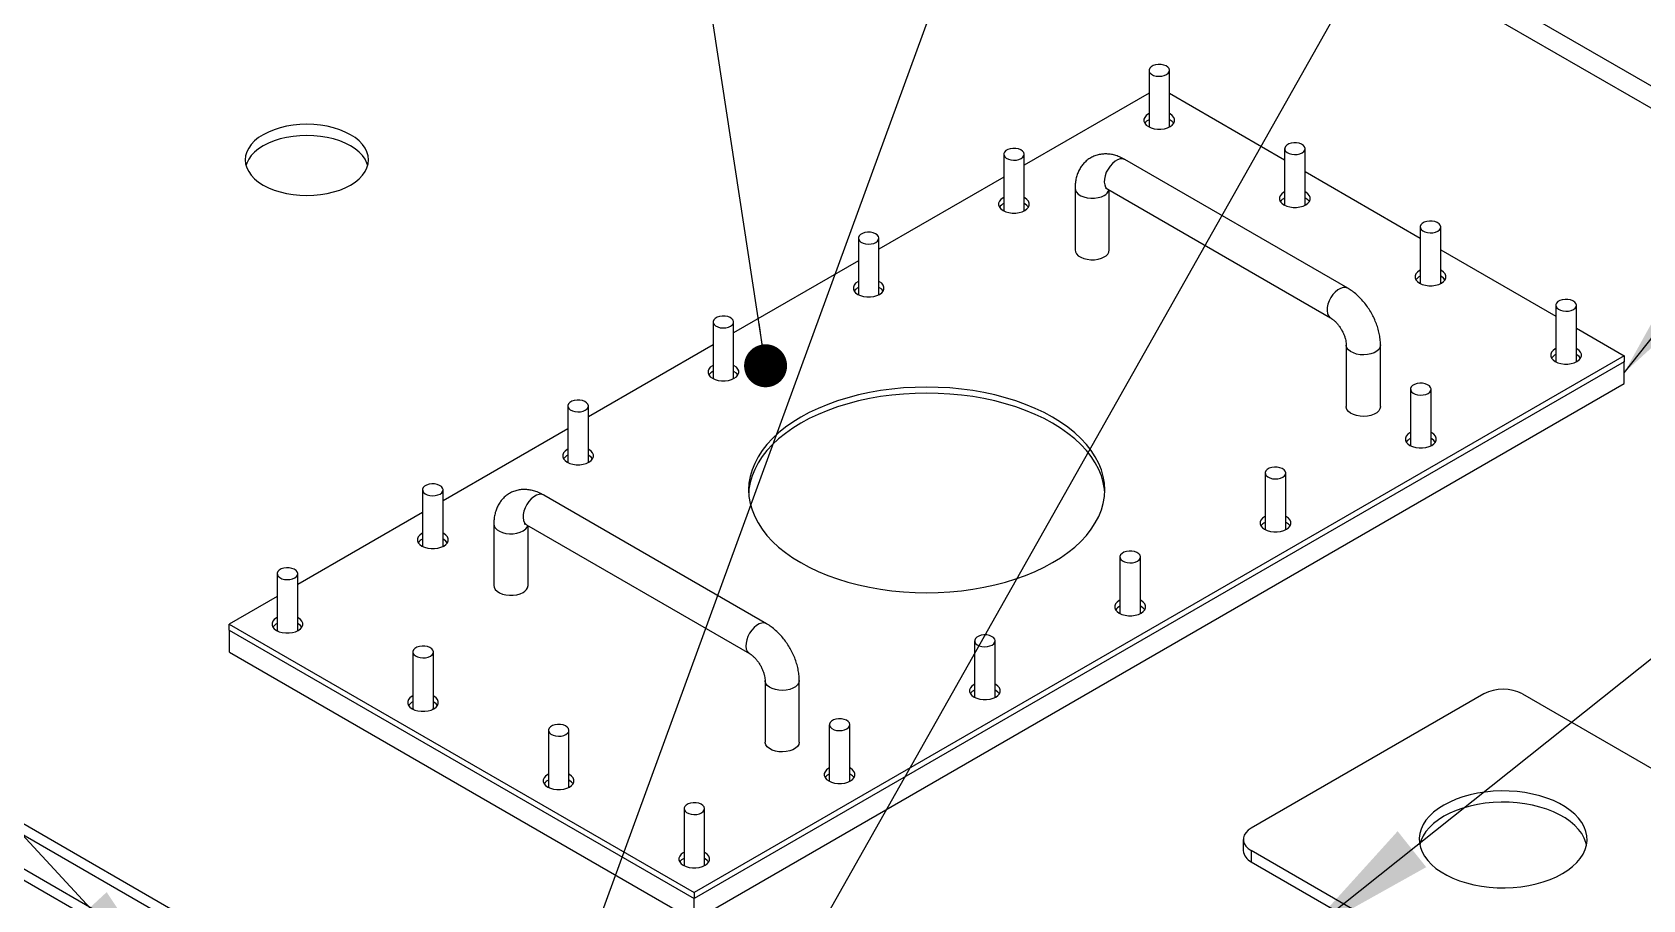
# Model space of a CAD drawing. Header units: inches. Extents: x 1 to 529, y 1 to 374.
# Drawn here: x 42.09 to 73.44, y 321.45 to 338.33 of the extents above; entities that cross this region are included whole.
import ezdxf

# ---------------------------------------------------------------- set-up
doc = ezdxf.new("R2010")
doc.units = ezdxf.units.IN
doc.header["$LTSCALE"] = 32
doc.header["$MEASUREMENT"] = 0
doc.layers.add('FORMAT', color=7, linetype='Continuous')
doc.dimstyles.new('SLDDIMSTYLE5', dxfattribs={"dimtxt": 0.18, "dimasz": 2.71875, "dimexe": 0, "dimexo": 0.0625, "dimgap": 0, "dimtad": 0, "dimtih": 1, "dimtoh": 1, "dimdec": 0, "dimrnd": 1e-09, "dimzin": 0, "dimdsep": 46, "dimtxsty": 'Standard', "dimsah": 1, "dimcen": 0.09, "dimadec": 0, "dimazin": 0, "dimtfac": 2.71875, "dimtdec": 0, "dimtofl": 0, "dimtmove": 0, "dimatfit": 3, "dimfxl": 0, "dimfrac": 2, "dimtolj": 1, "dimtzin": 0, "dimarcsym": 0})
doc.dimstyles.new('SLDDIMSTYLE6', dxfattribs={"dimtxt": 0.18, "dimasz": 0.836538, "dimexe": 0, "dimexo": 0.0625, "dimgap": 0, "dimtad": 0, "dimtih": 1, "dimtoh": 1, "dimdec": 0, "dimrnd": 1e-09, "dimzin": 0, "dimdsep": 46, "dimtxsty": 'Standard', "dimblk1": 'DOT', "dimblk2": 'DOT', "dimsah": 1, "dimcen": 0.09, "dimadec": 0, "dimazin": 0, "dimtfac": 0.836538, "dimtdec": 0, "dimtofl": 0, "dimtmove": 0, "dimatfit": 3, "dimldrblk": 'DOT', "dimfxl": 0, "dimfrac": 2, "dimtolj": 1, "dimtzin": 0, "dimarcsym": 0})

# ---------------------------------------------------------------- blocks, each defined once
blk = doc.blocks.new('Drawing View43')
at = {"color": 7, "linetype": 'Continuous', "lineweight": 25}
for p, q in [((63.938, 11.122), (19.437, 36.812)), ((21.134, 36.268), (63.372, 11.884)), ((29.797, 25.927), (29.797, 24.838)), ((30.197, 24.838), (30.197, 25.927)), ((29.797, 25.483), (27.368, 24.082)), ((30.197, 25.482), (32.437, 24.188)), ((30.209, 24.96), (30.197, 24.967)), ((26.968, 24.294), (26.968, 23.205)), ((27.368, 23.205), (27.368, 24.294)), ((33.665, 21.687), (29.328, 24.191)), ((32.437, 24.403), (32.437, 23.314)), ((32.837, 23.314), (32.837, 24.403)), ((26.968, 23.851), (24.54, 22.449)), ((32.837, 23.958), (35.076, 22.664)), ((28.357, 23.63), (28.357, 22.433)), ((28.995, 23.614), (33.332, 21.11)), ((29.023, 22.433), (29.023, 23.597)), ((27.38, 23.328), (27.368, 23.334)), ((32.849, 23.436), (32.837, 23.443)), ((24.14, 22.661), (24.14, 21.572)), ((24.54, 21.572), (24.54, 22.661)), ((35.076, 22.879), (35.076, 21.79)), ((35.476, 21.79), (35.476, 22.879)), ((35.476, 22.434), (37.716, 21.141)), ((24.14, 22.218), (21.711, 20.816)), ((24.552, 21.695), (24.54, 21.701)), ((35.489, 21.913), (35.476, 21.919)), ((37.716, 21.355), (37.716, 20.266)), ((38.116, 20.266), (38.116, 21.355)), ((21.311, 21.028), (21.311, 19.94)), ((21.711, 19.94), (21.711, 21.028)), ((36.031, -4.988), (-8.47, 20.701)), ((38.116, 20.91), (39.046, 20.373)), ((36.031, -5.206), (-8.47, 20.484)), ((21.311, 20.585), (18.883, 19.183)), ((33.636, 20.582), (33.636, 19.385)), ((34.303, 19.385), (34.303, 20.582)), ((38.128, 20.389), (38.116, 20.395)), ((39.046, 20.373), (20.944, 9.923)), ((39.046, 20.256), (20.944, 9.806)), ((21.724, 20.062), (21.711, 20.069)), ((39.046, 20.373), (39.046, 20.256)), ((39.048, 20.266), (39.046, 20.267)), ((39.046, 20.265), (39.048, 20.266)), ((39.048, 19.831), (39.048, 20.266)), ((-8.564, 19.885), (34.994, -5.26)), ((20.946, 9.381), (39.048, 19.831)), ((-8.564, 19.667), (34.994, -5.478)), ((34.888, 19.722), (34.888, 18.633)), ((35.288, 18.633), (35.288, 19.722)), ((18.483, 19.395), (18.483, 18.307)), ((18.883, 18.307), (18.883, 19.395)), ((18.483, 18.952), (16.055, 17.55)), ((35.3, 18.756), (35.288, 18.762)), ((18.895, 18.429), (18.883, 18.436)), ((32.06, 18.089), (32.06, 17)), ((32.46, 17), (32.46, 18.089)), ((15.655, 17.763), (15.655, 16.674)), ((16.055, 16.674), (16.055, 17.763)), ((22.351, 15.156), (18.014, 17.66)), ((15.655, 17.319), (13.226, 15.917)), ((17.043, 17.099), (17.043, 15.901)), ((17.681, 17.082), (22.018, 14.579)), ((17.71, 15.901), (17.71, 17.066)), ((32.472, 17.123), (32.46, 17.13)), ((16.067, 16.796), (16.055, 16.803)), ((29.231, 16.456), (29.231, 15.368)), ((29.631, 15.368), (29.631, 16.456)), ((12.826, 16.13), (12.826, 15.041)), ((13.226, 15.041), (13.226, 16.13)), ((12.826, 15.687), (11.893, 15.148)), ((29.643, 15.49), (29.631, 15.497)), ((11.893, 15.148), (20.944, 9.923)), ((11.893, 15.031), (11.893, 15.148)), ((13.237, 15.153), (13.226, 15.159)), ((11.893, 15.031), (20.944, 9.806)), ((11.895, 14.606), (11.895, 15.03)), ((26.403, 14.824), (26.403, 13.735)), ((26.803, 13.735), (26.803, 14.824)), ((11.895, 14.606), (20.946, 9.381)), ((15.466, 14.606), (15.466, 13.517)), ((15.866, 13.517), (15.866, 14.606)), ((22.323, 14.051), (22.323, 12.853)), ((22.989, 12.853), (22.989, 14.051)), ((26.815, 13.857), (26.803, 13.864)), ((15.877, 13.629), (15.866, 13.635)), ((36.314, 13.789), (31.788, 11.177)), ((37.068, 13.789), (41.216, 11.394)), ((23.574, 13.191), (23.574, 12.102)), ((23.974, 12.102), (23.974, 13.191)), ((18.106, 13.082), (18.106, 11.993)), ((18.506, 11.993), (18.506, 13.082)), ((23.986, 12.224), (23.974, 12.231)), ((18.516, 12.105), (18.506, 12.111)), ((20.746, 11.558), (20.746, 10.469)), ((21.146, 10.469), (21.146, 11.558)), ((31.632, 10.959), (31.632, 10.741)), ((35.936, 8.347), (31.788, 10.741)), ((31.788, 10.741), (31.788, 10.524)), ((21.156, 10.581), (21.146, 10.587)), ((31.788, 10.524), (35.748, 8.238)), ((20.944, 9.923), (20.944, 9.806)), ((20.946, 9.381), (20.946, 9.807))]:
    blk.add_line(p, q, dxfattribs=at)
at = {"color": 7, "linetype": 'Continuous', "lineweight": 25, "flags": 128}
for points in [[(30.138, 25.845), (30.171, 25.87), (30.191, 25.899), (30.197, 25.931), (30.187, 25.962), (30.164, 25.99), (30.128, 26.014), (30.083, 26.031), (30.031, 26.04), (29.976, 26.042), (29.923, 26.034), (29.876, 26.019), (29.837, 25.996), (29.811, 25.969), (29.798, 25.939), (29.8, 25.907), (29.816, 25.877), (29.846, 25.851), (29.887, 25.83), (29.936, 25.817), (29.99, 25.811), (30.044, 25.815), (30.095, 25.826), (30.138, 25.845)], [(29.797, 25.084), (29.785, 25.078), (29.743, 25.047), (29.714, 25.012), (29.699, 24.975), (29.699, 24.936), (29.714, 24.898), (29.743, 24.863), (29.785, 24.833)], [(29.785, 24.833), (29.837, 24.808), (29.898, 24.792), (29.963, 24.783), (30.03, 24.783), (30.096, 24.792), (30.156, 24.808), (30.209, 24.833), (30.251, 24.863), (30.28, 24.898), (30.295, 24.936), (30.295, 24.975), (30.28, 25.012), (30.251, 25.047), (30.209, 25.078), (30.197, 25.084)], [(12.555, 24.675), (12.465, 24.617), (12.387, 24.553), (12.322, 24.485), (12.271, 24.414), (12.233, 24.339), (12.211, 24.262), (12.203, 24.185), (12.211, 24.107), (12.233, 24.031), (12.271, 23.956), (12.322, 23.884), (12.387, 23.816), (12.465, 23.753), (12.555, 23.695), (12.655, 23.643), (12.765, 23.598), (12.883, 23.561), (13.007, 23.531), (13.136, 23.509), (13.269, 23.496), (13.403, 23.492), (13.538, 23.496), (13.67, 23.509), (13.8, 23.531), (13.924, 23.561), (14.042, 23.598), (14.152, 23.643), (14.252, 23.695), (14.342, 23.753), (14.419, 23.816), (14.484, 23.884), (14.536, 23.956), (14.573, 24.031), (14.596, 24.107), (14.603, 24.185), (14.596, 24.262), (14.573, 24.339), (14.536, 24.414), (14.484, 24.485), (14.419, 24.553), (14.342, 24.617), (14.252, 24.675), (14.152, 24.726), (14.042, 24.771), (13.924, 24.809), (13.8, 24.839), (13.67, 24.86), (13.538, 24.873), (13.403, 24.878), (13.269, 24.873), (13.136, 24.86), (13.007, 24.839), (12.883, 24.809), (12.765, 24.771), (12.655, 24.726), (12.555, 24.675)], [(29.797, 24.838), (29.797, 24.834), (29.798, 24.825)], [(30.196, 24.825), (30.196, 24.826), (30.197, 24.838)], [(30.279, 24.897), (30.251, 24.93), (30.209, 24.96)], [(14.588, 24.076), (14.573, 24.121), (14.536, 24.196), (14.484, 24.268), (14.419, 24.336), (14.342, 24.399), (14.252, 24.457), (14.152, 24.509), (14.042, 24.554), (13.924, 24.591), (13.8, 24.621), (13.67, 24.642), (13.538, 24.655), (13.403, 24.66), (13.269, 24.655), (13.136, 24.642), (13.007, 24.621), (12.883, 24.591), (12.765, 24.554), (12.655, 24.509), (12.555, 24.457), (12.465, 24.399), (12.387, 24.336), (12.322, 24.268), (12.271, 24.196), (12.233, 24.121), (12.218, 24.076)], [(32.778, 24.321), (32.811, 24.346), (32.831, 24.375), (32.837, 24.407), (32.827, 24.438), (32.804, 24.466), (32.768, 24.49), (32.723, 24.507), (32.671, 24.517), (32.616, 24.518), (32.563, 24.51), (32.516, 24.495), (32.477, 24.473), (32.451, 24.445), (32.438, 24.415), (32.44, 24.383), (32.456, 24.353), (32.486, 24.327), (32.527, 24.306), (32.576, 24.293), (32.63, 24.287), (32.684, 24.291), (32.735, 24.302), (32.778, 24.321)], [(27.31, 24.212), (27.343, 24.237), (27.363, 24.267), (27.368, 24.298), (27.359, 24.329), (27.336, 24.357), (27.3, 24.381), (27.254, 24.398), (27.202, 24.408), (27.148, 24.409), (27.095, 24.401), (27.047, 24.386), (27.009, 24.364), (26.982, 24.336), (26.969, 24.306), (26.971, 24.274), (26.988, 24.244), (27.018, 24.218), (27.059, 24.197), (27.108, 24.184), (27.162, 24.179), (27.216, 24.182), (27.266, 24.193), (27.31, 24.212)], [(29.328, 24.191), (29.323, 24.194), (29.283, 24.206), (29.237, 24.204), (29.187, 24.188), (29.136, 24.158), (29.086, 24.117), (29.04, 24.065), (28.999, 24.006), (28.966, 23.943), (28.942, 23.877), (28.929, 23.812), (28.926, 23.752), (28.934, 23.698), (28.953, 23.655), (28.982, 23.622), (28.995, 23.614)], [(28.357, 23.63), (28.363, 23.594), (28.384, 23.554), (28.419, 23.518), (28.467, 23.487), (28.526, 23.463), (28.592, 23.446), (28.663, 23.438), (28.735, 23.44), (28.805, 23.45), (28.87, 23.468), (28.926, 23.494)], [(32.437, 23.56), (32.424, 23.554), (32.383, 23.523), (32.353, 23.488), (32.339, 23.451), (32.339, 23.412), (32.353, 23.374), (32.383, 23.339), (32.424, 23.309)], [(32.424, 23.309), (32.477, 23.285), (32.538, 23.268), (32.603, 23.259), (32.67, 23.259), (32.736, 23.268), (32.796, 23.285), (32.849, 23.309), (32.891, 23.339), (32.92, 23.374), (32.935, 23.412), (32.935, 23.451), (32.92, 23.488), (32.891, 23.523), (32.849, 23.554), (32.837, 23.56)], [(26.968, 23.451), (26.956, 23.445), (26.914, 23.414), (26.885, 23.38), (26.87, 23.342), (26.87, 23.303), (26.885, 23.265), (26.914, 23.23), (26.956, 23.2)], [(26.956, 23.2), (27.009, 23.176), (27.069, 23.159), (27.135, 23.15), (27.202, 23.15), (27.267, 23.159), (27.328, 23.176), (27.38, 23.2), (27.422, 23.23), (27.451, 23.265), (27.466, 23.303), (27.466, 23.342), (27.451, 23.38), (27.422, 23.414), (27.38, 23.445), (27.368, 23.451)], [(26.968, 23.205), (26.968, 23.201), (26.97, 23.193)], [(27.367, 23.193), (27.367, 23.193), (27.368, 23.205)], [(27.451, 23.264), (27.422, 23.297), (27.38, 23.328)], [(32.437, 23.314), (32.437, 23.31), (32.438, 23.301)], [(32.835, 23.301), (32.836, 23.302), (32.837, 23.314)], [(32.919, 23.373), (32.891, 23.406), (32.849, 23.436)], [(35.418, 22.797), (35.451, 22.822), (35.471, 22.851), (35.476, 22.883), (35.467, 22.914), (35.444, 22.942), (35.408, 22.966), (35.362, 22.983), (35.31, 22.993), (35.256, 22.994), (35.203, 22.986), (35.156, 22.971), (35.117, 22.949), (35.09, 22.921), (35.078, 22.891), (35.079, 22.859), (35.096, 22.829), (35.126, 22.803), (35.167, 22.782), (35.216, 22.769), (35.27, 22.763), (35.324, 22.767), (35.375, 22.778), (35.418, 22.797)], [(24.481, 22.579), (24.514, 22.604), (24.534, 22.634), (24.54, 22.665), (24.531, 22.696), (24.507, 22.724), (24.471, 22.748), (24.426, 22.765), (24.374, 22.775), (24.319, 22.776), (24.267, 22.768), (24.219, 22.753), (24.181, 22.731), (24.154, 22.703), (24.141, 22.673), (24.143, 22.641), (24.159, 22.611), (24.189, 22.585), (24.23, 22.565), (24.279, 22.551), (24.333, 22.546), (24.387, 22.549), (24.438, 22.56), (24.481, 22.579)], [(28.357, 22.433), (28.363, 22.396), (28.384, 22.357), (28.419, 22.32), (28.467, 22.289), (28.526, 22.265), (28.592, 22.249), (28.663, 22.241), (28.735, 22.242), (28.805, 22.252), (28.87, 22.27), (28.926, 22.297)], [(35.076, 22.036), (35.064, 22.03), (35.022, 21.999), (34.993, 21.964), (34.978, 21.927), (34.978, 21.888), (34.993, 21.85), (35.022, 21.815), (35.064, 21.785)], [(35.064, 21.785), (35.117, 21.761), (35.177, 21.744), (35.243, 21.735), (35.31, 21.735), (35.376, 21.744), (35.436, 21.761), (35.489, 21.785), (35.531, 21.815), (35.56, 21.85), (35.575, 21.888), (35.575, 21.927), (35.56, 21.964), (35.531, 21.999), (35.489, 22.03), (35.476, 22.036)], [(24.14, 21.819), (24.128, 21.812), (24.086, 21.782), (24.057, 21.747), (24.042, 21.709), (24.042, 21.67), (24.057, 21.632), (24.086, 21.597), (24.128, 21.567)], [(24.128, 21.567), (24.18, 21.543), (24.241, 21.526), (24.306, 21.517), (24.373, 21.517), (24.439, 21.526), (24.5, 21.543), (24.552, 21.567), (24.594, 21.597), (24.623, 21.632), (24.638, 21.67), (24.638, 21.709), (24.623, 21.747), (24.594, 21.782), (24.552, 21.812), (24.54, 21.819)], [(24.622, 21.631), (24.594, 21.665), (24.552, 21.695)], [(33.666, 21.687), (33.66, 21.69), (33.62, 21.702), (33.574, 21.7), (33.524, 21.684), (33.473, 21.655), (33.423, 21.613), (33.377, 21.562), (33.336, 21.503), (33.303, 21.439), (33.279, 21.373), (33.266, 21.309), (33.263, 21.248), (33.271, 21.195), (33.29, 21.151), (33.319, 21.119), (33.331, 21.111)], [(35.076, 21.79), (35.077, 21.786), (35.078, 21.778)], [(35.475, 21.778), (35.475, 21.778), (35.476, 21.79)], [(35.559, 21.849), (35.531, 21.882), (35.489, 21.913)], [(24.14, 21.572), (24.14, 21.568), (24.141, 21.56)], [(24.539, 21.56), (24.539, 21.561), (24.54, 21.572)], [(38.058, 21.273), (38.091, 21.298), (38.111, 21.327), (38.116, 21.359), (38.107, 21.39), (38.084, 21.418), (38.048, 21.442), (38.002, 21.459), (37.95, 21.469), (37.896, 21.47), (37.843, 21.462), (37.796, 21.447), (37.757, 21.425), (37.73, 21.397), (37.717, 21.367), (37.719, 21.335), (37.736, 21.305), (37.766, 21.279), (37.807, 21.258), (37.856, 21.245), (37.91, 21.239), (37.964, 21.243), (38.014, 21.254), (38.058, 21.273)], [(21.653, 20.947), (21.686, 20.972), (21.706, 21.001), (21.711, 21.032), (21.702, 21.063), (21.679, 21.092), (21.643, 21.115), (21.597, 21.133), (21.545, 21.142), (21.491, 21.143), (21.438, 21.136), (21.391, 21.12), (21.352, 21.098), (21.325, 21.071), (21.313, 21.04), (21.314, 21.009), (21.331, 20.979), (21.361, 20.952), (21.402, 20.932), (21.451, 20.918), (21.505, 20.913), (21.559, 20.916), (21.61, 20.928), (21.653, 20.947)], [(34.303, 20.583), (34.303, 20.577), (34.293, 20.536), (34.268, 20.497), (34.23, 20.462), (34.179, 20.432), (34.118, 20.41), (34.05, 20.396), (33.979, 20.39), (33.907, 20.393), (33.838, 20.405), (33.775, 20.426), (33.722, 20.454), (33.68, 20.488), (33.651, 20.526), (33.637, 20.567), (33.636, 20.581)], [(37.716, 20.512), (37.704, 20.506), (37.662, 20.475), (37.633, 20.44), (37.618, 20.403), (37.618, 20.364), (37.633, 20.326), (37.662, 20.291), (37.704, 20.261)], [(37.704, 20.261), (37.757, 20.237), (37.817, 20.22), (37.883, 20.211), (37.95, 20.211), (38.015, 20.22), (38.076, 20.237), (38.128, 20.261), (38.17, 20.291), (38.2, 20.326), (38.214, 20.364), (38.214, 20.403), (38.2, 20.44), (38.17, 20.475), (38.128, 20.506), (38.116, 20.512)], [(38.199, 20.325), (38.17, 20.358), (38.128, 20.389)], [(21.311, 20.186), (21.299, 20.179), (21.257, 20.149), (21.228, 20.114), (21.213, 20.076), (21.213, 20.037), (21.228, 19.999), (21.257, 19.965), (21.299, 19.934)], [(21.299, 19.934), (21.352, 19.91), (21.412, 19.893), (21.478, 19.885), (21.545, 19.885), (21.611, 19.893), (21.671, 19.91), (21.724, 19.934), (21.765, 19.965), (21.795, 19.999), (21.81, 20.037), (21.81, 20.076), (21.795, 20.114), (21.765, 20.149), (21.724, 20.179), (21.711, 20.186)], [(37.716, 20.266), (37.716, 20.262), (37.718, 20.254)], [(38.115, 20.254), (38.115, 20.254), (38.116, 20.266)], [(21.311, 19.94), (21.312, 19.936), (21.313, 19.927)], [(21.71, 19.927), (21.71, 19.928), (21.711, 19.94)], [(21.794, 19.998), (21.765, 20.032), (21.724, 20.062)], [(23.018, 16.345), (23.184, 16.256), (23.359, 16.173), (23.544, 16.096), (23.736, 16.027), (23.936, 15.966), (24.143, 15.911), (24.355, 15.865), (24.572, 15.827), (24.793, 15.798), (25.017, 15.776), (25.243, 15.763), (25.47, 15.759), (25.696, 15.763), (25.922, 15.776), (26.146, 15.798), (26.367, 15.827), (26.584, 15.865), (26.796, 15.911), (27.003, 15.966), (27.203, 16.027), (27.396, 16.096), (27.58, 16.173), (27.755, 16.256), (27.921, 16.345), (28.076, 16.441), (28.22, 16.542), (28.352, 16.649), (28.472, 16.76), (28.579, 16.875), (28.672, 16.995), (28.752, 17.117), (28.818, 17.242), (28.87, 17.37), (28.907, 17.499), (28.929, 17.63), (28.936, 17.76), (28.929, 17.891), (28.907, 18.022), (28.87, 18.151), (28.818, 18.278), (28.752, 18.404), (28.672, 18.526), (28.579, 18.646), (28.472, 18.761), (28.352, 18.872), (28.22, 18.979), (28.076, 19.08), (27.921, 19.176), (27.755, 19.265), (27.58, 19.348), (27.396, 19.424), (27.203, 19.494), (27.003, 19.555), (26.796, 19.609), (26.584, 19.655), (26.367, 19.693), (26.146, 19.723), (25.922, 19.745), (25.696, 19.757), (25.47, 19.762), (25.243, 19.757), (25.017, 19.745), (24.793, 19.723), (24.572, 19.693), (24.355, 19.655), (24.143, 19.609), (23.936, 19.555), (23.736, 19.494), (23.544, 19.424), (23.359, 19.348), (23.184, 19.265), (23.018, 19.176), (22.863, 19.08), (22.719, 18.979), (22.587, 18.872), (22.467, 18.761), (22.36, 18.646), (22.267, 18.526), (22.187, 18.404), (22.121, 18.278), (22.07, 18.151), (22.033, 18.022), (22.01, 17.891), (22.003, 17.76), (22.01, 17.63), (22.033, 17.499), (22.07, 17.37), (22.121, 17.242), (22.187, 17.117), (22.267, 16.995), (22.36, 16.875), (22.467, 16.76), (22.587, 16.649), (22.719, 16.542), (22.863, 16.441), (23.018, 16.345)], [(35.229, 19.64), (35.262, 19.665), (35.282, 19.695), (35.288, 19.726), (35.279, 19.757), (35.255, 19.785), (35.219, 19.809), (35.174, 19.826), (35.122, 19.836), (35.067, 19.837), (35.015, 19.829), (34.967, 19.814), (34.929, 19.792), (34.902, 19.764), (34.889, 19.734), (34.891, 19.702), (34.907, 19.672), (34.937, 19.646), (34.978, 19.625), (35.027, 19.612), (35.081, 19.607), (35.135, 19.61), (35.186, 19.621), (35.229, 19.64)], [(18.824, 19.314), (18.857, 19.339), (18.877, 19.368), (18.883, 19.399), (18.874, 19.43), (18.85, 19.459), (18.814, 19.482), (18.769, 19.5), (18.717, 19.509), (18.663, 19.51), (18.61, 19.503), (18.562, 19.487), (18.524, 19.465), (18.497, 19.438), (18.484, 19.407), (18.486, 19.376), (18.502, 19.346), (18.532, 19.32), (18.573, 19.299), (18.623, 19.285), (18.676, 19.28), (18.73, 19.283), (18.781, 19.295), (18.824, 19.314)], [(28.935, 17.702), (28.929, 17.774), (28.907, 17.904), (28.87, 18.034), (28.818, 18.161), (28.752, 18.287), (28.672, 18.409), (28.579, 18.528), (28.472, 18.644), (28.352, 18.755), (28.22, 18.862), (28.076, 18.963), (27.921, 19.058), (27.755, 19.148), (27.58, 19.231), (27.396, 19.307), (27.203, 19.376), (27.003, 19.438), (26.796, 19.492), (26.584, 19.538), (26.367, 19.576), (26.146, 19.606), (25.922, 19.627), (25.696, 19.64), (25.47, 19.645), (25.243, 19.64), (25.017, 19.627), (24.793, 19.606), (24.572, 19.576), (24.355, 19.538), (24.143, 19.492), (23.936, 19.438), (23.736, 19.376), (23.544, 19.307), (23.359, 19.231), (23.184, 19.148), (23.018, 19.058), (22.863, 18.963), (22.719, 18.862), (22.587, 18.755), (22.467, 18.644), (22.36, 18.528), (22.267, 18.409), (22.187, 18.287), (22.121, 18.161), (22.07, 18.034), (22.033, 17.904), (22.01, 17.774), (22.004, 17.702)], [(34.303, 19.385), (34.303, 19.379), (34.293, 19.338), (34.268, 19.299), (34.23, 19.264), (34.179, 19.235), (34.118, 19.212), (34.05, 19.198), (33.979, 19.192), (33.907, 19.196), (33.838, 19.208), (33.775, 19.228), (33.722, 19.256), (33.68, 19.29), (33.651, 19.328), (33.637, 19.369), (33.636, 19.385)], [(34.888, 18.88), (34.876, 18.873), (34.834, 18.843), (34.805, 18.808), (34.79, 18.77), (34.79, 18.731), (34.805, 18.693), (34.834, 18.658), (34.876, 18.628)], [(34.876, 18.628), (34.928, 18.604), (34.989, 18.587), (35.054, 18.578), (35.122, 18.578), (35.187, 18.587), (35.248, 18.604), (35.3, 18.628), (35.342, 18.658), (35.371, 18.693), (35.386, 18.731), (35.386, 18.77), (35.371, 18.808), (35.342, 18.843), (35.3, 18.873), (35.288, 18.88)], [(18.483, 18.553), (18.471, 18.546), (18.429, 18.516), (18.4, 18.481), (18.385, 18.443), (18.385, 18.404), (18.4, 18.367), (18.429, 18.332), (18.471, 18.301)], [(18.471, 18.301), (18.523, 18.277), (18.584, 18.26), (18.649, 18.252), (18.717, 18.252), (18.782, 18.26), (18.843, 18.277), (18.895, 18.301), (18.937, 18.332), (18.966, 18.367), (18.981, 18.404), (18.981, 18.443), (18.966, 18.481), (18.937, 18.516), (18.895, 18.546), (18.883, 18.553)], [(34.888, 18.633), (34.888, 18.629), (34.889, 18.621)], [(35.287, 18.621), (35.287, 18.621), (35.288, 18.633)], [(35.37, 18.692), (35.342, 18.725), (35.3, 18.756)], [(18.483, 18.307), (18.483, 18.303), (18.484, 18.294)], [(18.882, 18.294), (18.882, 18.295), (18.883, 18.307)], [(18.965, 18.365), (18.937, 18.399), (18.895, 18.429)], [(32.401, 18.008), (32.434, 18.033), (32.454, 18.062), (32.459, 18.093), (32.45, 18.124), (32.427, 18.153), (32.391, 18.176), (32.345, 18.193), (32.293, 18.203), (32.239, 18.204), (32.186, 18.197), (32.139, 18.181), (32.1, 18.159), (32.073, 18.132), (32.061, 18.101), (32.062, 18.07), (32.079, 18.04), (32.109, 18.013), (32.15, 17.993), (32.199, 17.979), (32.253, 17.974), (32.307, 17.977), (32.358, 17.989), (32.401, 18.008)], [(15.996, 17.681), (16.029, 17.706), (16.049, 17.735), (16.055, 17.767), (16.045, 17.798), (16.022, 17.826), (15.986, 17.85), (15.941, 17.867), (15.889, 17.876), (15.834, 17.877), (15.781, 17.87), (15.734, 17.855), (15.695, 17.832), (15.669, 17.805), (15.656, 17.774), (15.658, 17.743), (15.674, 17.713), (15.704, 17.687), (15.745, 17.666), (15.794, 17.653), (15.848, 17.647), (15.902, 17.65), (15.953, 17.662), (15.996, 17.681)], [(18.014, 17.66), (18.01, 17.662), (17.969, 17.675), (17.923, 17.673), (17.873, 17.656), (17.822, 17.627), (17.772, 17.586), (17.726, 17.534), (17.686, 17.475), (17.653, 17.411), (17.629, 17.345), (17.615, 17.281), (17.612, 17.221), (17.621, 17.167), (17.639, 17.123), (17.668, 17.091), (17.681, 17.082)], [(32.06, 17.247), (32.047, 17.24), (32.005, 17.21), (31.976, 17.175), (31.961, 17.137), (31.961, 17.098), (31.976, 17.06), (32.005, 17.025), (32.047, 16.995)], [(32.047, 16.995), (32.1, 16.971), (32.16, 16.954), (32.226, 16.946), (32.293, 16.946), (32.359, 16.954), (32.419, 16.971), (32.472, 16.995), (32.514, 17.025), (32.543, 17.06), (32.558, 17.098), (32.558, 17.137), (32.543, 17.175), (32.514, 17.21), (32.472, 17.24), (32.46, 17.247)], [(17.043, 17.099), (17.049, 17.063), (17.07, 17.023), (17.106, 16.987), (17.154, 16.956), (17.212, 16.931), (17.278, 16.915), (17.349, 16.907), (17.421, 16.908), (17.491, 16.918), (17.556, 16.937), (17.612, 16.963)], [(32.06, 17), (32.06, 16.997), (32.061, 16.988)], [(32.458, 16.988), (32.458, 16.989), (32.46, 17)], [(32.542, 17.059), (32.514, 17.093), (32.472, 17.123)], [(15.655, 16.92), (15.642, 16.914), (15.601, 16.883), (15.571, 16.848), (15.557, 16.81), (15.557, 16.772), (15.571, 16.734), (15.601, 16.699), (15.642, 16.669)], [(15.642, 16.669), (15.695, 16.644), (15.756, 16.628), (15.821, 16.619), (15.888, 16.619), (15.954, 16.628), (16.014, 16.644), (16.067, 16.669), (16.109, 16.699), (16.138, 16.734), (16.153, 16.772), (16.153, 16.81), (16.138, 16.848), (16.109, 16.883), (16.067, 16.914), (16.055, 16.92)], [(15.655, 16.674), (15.655, 16.67), (15.656, 16.661)], [(16.053, 16.661), (16.054, 16.662), (16.055, 16.674)], [(16.137, 16.732), (16.109, 16.766), (16.067, 16.796)], [(29.572, 16.375), (29.605, 16.4), (29.625, 16.429), (29.631, 16.46), (29.622, 16.491), (29.598, 16.52), (29.563, 16.543), (29.517, 16.561), (29.465, 16.57), (29.411, 16.571), (29.358, 16.564), (29.31, 16.548), (29.272, 16.526), (29.245, 16.499), (29.232, 16.468), (29.234, 16.437), (29.25, 16.407), (29.28, 16.381), (29.321, 16.36), (29.371, 16.346), (29.424, 16.341), (29.478, 16.344), (29.529, 16.356), (29.572, 16.375)], [(13.168, 16.048), (13.201, 16.073), (13.221, 16.102), (13.226, 16.134), (13.217, 16.165), (13.193, 16.193), (13.158, 16.217), (13.112, 16.234), (13.06, 16.244), (13.006, 16.245), (12.953, 16.237), (12.905, 16.222), (12.867, 16.2), (12.84, 16.172), (12.827, 16.142), (12.829, 16.11), (12.846, 16.08), (12.875, 16.054), (12.917, 16.033), (12.966, 16.02), (13.019, 16.014), (13.074, 16.018), (13.124, 16.029), (13.168, 16.048)], [(17.043, 15.901), (17.049, 15.865), (17.07, 15.825), (17.106, 15.789), (17.154, 15.758), (17.212, 15.734), (17.278, 15.717), (17.349, 15.71), (17.421, 15.711), (17.491, 15.721), (17.556, 15.739), (17.612, 15.765)], [(29.231, 15.614), (29.219, 15.607), (29.177, 15.577), (29.148, 15.542), (29.133, 15.504), (29.133, 15.465), (29.148, 15.428), (29.177, 15.393), (29.219, 15.362)], [(29.219, 15.362), (29.271, 15.338), (29.332, 15.321), (29.397, 15.313), (29.465, 15.313), (29.53, 15.321), (29.591, 15.338), (29.643, 15.362), (29.685, 15.393), (29.714, 15.428), (29.729, 15.465), (29.729, 15.504), (29.714, 15.542), (29.685, 15.577), (29.643, 15.607), (29.631, 15.614)], [(29.231, 15.368), (29.231, 15.364), (29.232, 15.355)], [(29.63, 15.355), (29.63, 15.356), (29.631, 15.368)], [(29.713, 15.426), (29.685, 15.46), (29.643, 15.49)], [(12.826, 15.278), (12.812, 15.27), (12.77, 15.24), (12.741, 15.205), (12.726, 15.167), (12.726, 15.129), (12.741, 15.091), (12.77, 15.056), (12.812, 15.025)], [(12.812, 15.025), (12.865, 15.001), (12.925, 14.984), (12.991, 14.976), (13.058, 14.976), (13.124, 14.984), (13.184, 15.001), (13.237, 15.025), (13.279, 15.056), (13.308, 15.091), (13.323, 15.129), (13.323, 15.167), (13.308, 15.205), (13.279, 15.24), (13.237, 15.27), (13.226, 15.276)], [(13.307, 15.089), (13.279, 15.123), (13.237, 15.153)], [(22.352, 15.156), (22.347, 15.159), (22.306, 15.171), (22.26, 15.169), (22.21, 15.153), (22.159, 15.123), (22.109, 15.082), (22.063, 15.031), (22.023, 14.972), (21.99, 14.908), (21.966, 14.842), (21.952, 14.777), (21.949, 14.717), (21.957, 14.664), (21.976, 14.62), (22.005, 14.588), (22.017, 14.579)], [(12.826, 15.041), (12.826, 15.037), (12.831, 15.015)], [(13.222, 15.018), (13.225, 15.029), (13.226, 15.041)], [(26.744, 14.742), (26.777, 14.767), (26.797, 14.796), (26.803, 14.828), (26.793, 14.858), (26.77, 14.887), (26.734, 14.911), (26.689, 14.928), (26.637, 14.937), (26.582, 14.938), (26.529, 14.931), (26.482, 14.916), (26.443, 14.893), (26.417, 14.866), (26.404, 14.835), (26.406, 14.804), (26.422, 14.774), (26.452, 14.748), (26.493, 14.727), (26.542, 14.714), (26.596, 14.708), (26.65, 14.711), (26.701, 14.723), (26.744, 14.742)], [(15.807, 14.524), (15.84, 14.549), (15.86, 14.579), (15.866, 14.61), (15.857, 14.641), (15.833, 14.669), (15.798, 14.693), (15.752, 14.71), (15.7, 14.72), (15.646, 14.721), (15.593, 14.713), (15.545, 14.698), (15.507, 14.676), (15.48, 14.648), (15.467, 14.618), (15.469, 14.586), (15.485, 14.556), (15.515, 14.53), (15.556, 14.509), (15.606, 14.496), (15.659, 14.49), (15.713, 14.494), (15.764, 14.505), (15.807, 14.524)], [(22.989, 14.052), (22.989, 14.046), (22.979, 14.005), (22.955, 13.965), (22.916, 13.93), (22.865, 13.901), (22.804, 13.879), (22.736, 13.864), (22.665, 13.859), (22.593, 13.862), (22.524, 13.874), (22.462, 13.895), (22.408, 13.922), (22.366, 13.956), (22.337, 13.995), (22.324, 14.035), (22.323, 14.05)], [(26.403, 13.981), (26.391, 13.974), (26.349, 13.944), (26.319, 13.909), (26.305, 13.871), (26.305, 13.833), (26.319, 13.795), (26.349, 13.76), (26.391, 13.73)], [(26.391, 13.73), (26.443, 13.705), (26.504, 13.689), (26.569, 13.68), (26.636, 13.68), (26.702, 13.689), (26.762, 13.705), (26.815, 13.73), (26.857, 13.76), (26.886, 13.795), (26.901, 13.833), (26.901, 13.871), (26.886, 13.909), (26.857, 13.944), (26.815, 13.974), (26.803, 13.981)], [(26.885, 13.793), (26.857, 13.827), (26.815, 13.857)], [(15.466, 13.754), (15.452, 13.746), (15.41, 13.716), (15.381, 13.681), (15.366, 13.643), (15.366, 13.605), (15.381, 13.567), (15.41, 13.532), (15.452, 13.501)], [(15.452, 13.501), (15.505, 13.477), (15.565, 13.46), (15.631, 13.452), (15.698, 13.452), (15.763, 13.46), (15.824, 13.477), (15.877, 13.501), (15.918, 13.532), (15.948, 13.567), (15.962, 13.605), (15.962, 13.643), (15.948, 13.681), (15.918, 13.716), (15.877, 13.746), (15.866, 13.752)], [(15.466, 13.517), (15.466, 13.513), (15.471, 13.492)], [(15.862, 13.494), (15.865, 13.505), (15.866, 13.517)], [(15.947, 13.565), (15.918, 13.599), (15.877, 13.629)], [(26.403, 13.735), (26.403, 13.731), (26.404, 13.722)], [(26.801, 13.722), (26.802, 13.723), (26.803, 13.735)], [(18.447, 13), (18.48, 13.025), (18.5, 13.055), (18.506, 13.086), (18.497, 13.117), (18.473, 13.145), (18.437, 13.169), (18.392, 13.186), (18.34, 13.196), (18.285, 13.197), (18.233, 13.189), (18.185, 13.174), (18.147, 13.152), (18.12, 13.124), (18.107, 13.094), (18.109, 13.062), (18.125, 13.032), (18.155, 13.006), (18.196, 12.985), (18.245, 12.972), (18.299, 12.967), (18.353, 12.97), (18.404, 12.981), (18.447, 13)], [(23.916, 13.109), (23.949, 13.134), (23.969, 13.163), (23.974, 13.195), (23.965, 13.226), (23.941, 13.254), (23.906, 13.278), (23.86, 13.295), (23.808, 13.305), (23.754, 13.306), (23.701, 13.298), (23.653, 13.283), (23.615, 13.261), (23.588, 13.233), (23.575, 13.203), (23.577, 13.171), (23.594, 13.141), (23.623, 13.115), (23.665, 13.094), (23.714, 13.081), (23.767, 13.075), (23.822, 13.079), (23.872, 13.09), (23.916, 13.109)], [(22.989, 12.853), (22.989, 12.848), (22.979, 12.807), (22.955, 12.768), (22.916, 12.733), (22.865, 12.703), (22.804, 12.681), (22.736, 12.667), (22.665, 12.661), (22.593, 12.664), (22.524, 12.677), (22.462, 12.697), (22.408, 12.725), (22.366, 12.759), (22.337, 12.797), (22.324, 12.838), (22.323, 12.853)], [(18.106, 12.23), (18.092, 12.222), (18.05, 12.192), (18.021, 12.157), (18.006, 12.119), (18.006, 12.081), (18.021, 12.043), (18.05, 12.008), (18.092, 11.978)], [(18.092, 11.978), (18.145, 11.953), (18.205, 11.937), (18.271, 11.928), (18.338, 11.928), (18.403, 11.937), (18.464, 11.953), (18.516, 11.978), (18.558, 12.008), (18.587, 12.043), (18.602, 12.081), (18.602, 12.119), (18.587, 12.157), (18.558, 12.192), (18.516, 12.222), (18.506, 12.228)], [(23.574, 12.348), (23.562, 12.342), (23.52, 12.311), (23.491, 12.276), (23.476, 12.239), (23.476, 12.2), (23.491, 12.162), (23.52, 12.127), (23.562, 12.097)], [(23.562, 12.097), (23.615, 12.073), (23.675, 12.056), (23.741, 12.047), (23.808, 12.047), (23.873, 12.056), (23.934, 12.073), (23.986, 12.097), (24.028, 12.127), (24.057, 12.162), (24.072, 12.2), (24.072, 12.239), (24.057, 12.276), (24.028, 12.311), (23.986, 12.342), (23.974, 12.348)], [(18.106, 11.993), (18.106, 11.989), (18.111, 11.968)], [(18.502, 11.97), (18.505, 11.981), (18.506, 11.993)], [(18.587, 12.041), (18.558, 12.075), (18.516, 12.105)], [(23.574, 12.102), (23.574, 12.098), (23.575, 12.089)], [(23.973, 12.089), (23.973, 12.09), (23.974, 12.102)], [(24.057, 12.161), (24.028, 12.194), (23.986, 12.224)], [(21.087, 11.476), (21.12, 11.501), (21.14, 11.531), (21.146, 11.562), (21.136, 11.593), (21.113, 11.621), (21.077, 11.645), (21.032, 11.662), (20.98, 11.672), (20.925, 11.673), (20.872, 11.665), (20.825, 11.65), (20.786, 11.628), (20.76, 11.6), (20.747, 11.57), (20.749, 11.538), (20.765, 11.508), (20.795, 11.482), (20.836, 11.461), (20.885, 11.448), (20.939, 11.443), (20.993, 11.446), (21.044, 11.457), (21.087, 11.476)], [(37.846, 10.292), (37.95, 10.359), (38.043, 10.431), (38.124, 10.507), (38.192, 10.588), (38.246, 10.672), (38.287, 10.759), (38.312, 10.847), (38.324, 10.937), (38.32, 11.026), (38.301, 11.115), (38.268, 11.203), (38.221, 11.289), (38.16, 11.371), (38.085, 11.45), (37.998, 11.524), (37.899, 11.593), (37.789, 11.657), (37.67, 11.714), (37.541, 11.764), (37.404, 11.807), (37.261, 11.842), (37.113, 11.87), (36.962, 11.889), (36.807, 11.9), (36.652, 11.902), (36.497, 11.895), (36.344, 11.88), (36.193, 11.857), (36.048, 11.826), (35.908, 11.787), (35.775, 11.74), (35.651, 11.686), (35.536, 11.626), (35.431, 11.559), (35.338, 11.488), (35.257, 11.411), (35.189, 11.33), (35.135, 11.246), (35.095, 11.159), (35.069, 11.071), (35.058, 10.981), (35.062, 10.892), (35.08, 10.803), (35.113, 10.715), (35.16, 10.63), (35.222, 10.547), (35.296, 10.468), (35.383, 10.394), (35.482, 10.325), (35.592, 10.261), (35.712, 10.204), (35.841, 10.154), (35.977, 10.111), (36.12, 10.076), (36.268, 10.048), (36.42, 10.029), (36.574, 10.019), (36.73, 10.016), (36.885, 10.023), (37.038, 10.038), (37.188, 10.061), (37.334, 10.092), (37.473, 10.131), (37.606, 10.178), (37.731, 10.232), (37.846, 10.292)], [(38.313, 10.85), (38.301, 10.898), (38.268, 10.985), (38.221, 11.071), (38.16, 11.153), (38.085, 11.232), (37.998, 11.306), (37.899, 11.376), (37.789, 11.439), (37.67, 11.496), (37.541, 11.546), (37.404, 11.589), (37.261, 11.625), (37.113, 11.652), (36.962, 11.671), (36.807, 11.682), (36.652, 11.684), (36.497, 11.678), (36.344, 11.663), (36.193, 11.639), (36.048, 11.608), (35.908, 11.569), (35.775, 11.522), (35.651, 11.468), (35.536, 11.408), (35.431, 11.342), (35.338, 11.27), (35.257, 11.193), (35.189, 11.112), (35.135, 11.028), (35.095, 10.942), (35.069, 10.853), (35.068, 10.85)], [(31.788, 11.177), (31.728, 11.136), (31.682, 11.089), (31.65, 11.039), (31.634, 10.986), (31.634, 10.932), (31.65, 10.879), (31.682, 10.829), (31.728, 10.782), (31.788, 10.741)], [(20.746, 10.706), (20.732, 10.698), (20.69, 10.668), (20.661, 10.633), (20.646, 10.595), (20.646, 10.557), (20.661, 10.519), (20.69, 10.484), (20.732, 10.454)], [(20.732, 10.454), (20.784, 10.429), (20.845, 10.413), (20.911, 10.404), (20.978, 10.404), (21.043, 10.413), (21.104, 10.429), (21.156, 10.454), (21.198, 10.484), (21.227, 10.519), (21.242, 10.557), (21.242, 10.595), (21.227, 10.633), (21.198, 10.668), (21.156, 10.698), (21.146, 10.704)], [(20.746, 10.469), (20.746, 10.465), (20.751, 10.444)], [(21.142, 10.446), (21.145, 10.457), (21.146, 10.469)], [(21.226, 10.517), (21.198, 10.551), (21.156, 10.581)]]:
    blk.add_lwpolyline(points, dxfattribs=at)
at = {"color": 7, "linetype": 'Continuous', "lineweight": 25}
for centre, radius, start, end in [((29.892, 24.773), 0.216, 116.0538, 145.1096), ((28.843, 23.662), 0.187, 296.3444, 340.636), ((27.063, 23.14), 0.216, 116.0538, 145.1096), ((32.532, 23.249), 0.216, 116.0538, 145.1096), ((28.859, 22.447), 0.165, 293.8101, 354.8697), ((24.235, 21.507), 0.216, 116.0538, 145.1096), ((35.171, 21.725), 0.216, 116.0538, 145.1096), ((37.811, 20.201), 0.216, 116.0538, 145.1096), ((21.406, 19.875), 0.216, 116.0538, 145.1096), ((34.983, 18.568), 0.216, 116.0538, 145.1096), ((18.578, 18.242), 0.216, 116.0538, 145.1096), ((17.529, 17.13), 0.187, 296.3444, 340.636), ((32.154, 16.935), 0.216, 116.0538, 145.1096), ((15.75, 16.609), 0.216, 116.0538, 145.1096), ((17.545, 15.916), 0.165, 293.8101, 354.8697), ((29.326, 15.303), 0.216, 116.0538, 145.1096), ((12.92, 14.965), 0.217, 115.6316, 145.0719), ((26.498, 13.67), 0.216, 116.0538, 145.1096), ((36.691, 13.065), 0.816, 62.4805, 117.5195), ((15.56, 13.441), 0.217, 115.6316, 145.0719), ((23.669, 12.037), 0.216, 116.0538, 145.1096), ((18.2, 11.917), 0.217, 115.6316, 145.0719), ((31.892, 10.763), 0.261, 184.7823, 246.5379), ((20.84, 10.393), 0.217, 115.6316, 145.0719)]:
    blk.add_arc(centre, radius, start, end, dxfattribs=at)
for points, knots in [([(29.328, 24.191), (29.31, 24.201), (29.26, 24.229), (29.179, 24.262), (29.087, 24.288), (28.999, 24.3), (28.913, 24.301), (28.827, 24.289), (28.743, 24.265), (28.663, 24.227), (28.591, 24.179), (28.529, 24.12), (28.475, 24.054), (28.432, 23.979), (28.397, 23.898), (28.373, 23.809), (28.359, 23.72), (28.357, 23.659), (28.357, 23.63)], [0, 0, 0, 0, 0.042855, 0.118271, 0.184422, 0.248247, 0.309998, 0.370155, 0.435209, 0.498403, 0.560261, 0.621419, 0.682529, 0.744359, 0.807646, 0.873016, 0.940834, 1, 1, 1, 1]), ([(28.948, 23.633), (28.948, 23.633), (28.946, 23.633), (28.954, 23.633), (28.97, 23.627), (28.987, 23.618), (28.995, 23.614)], [0, 0, 0, 0, 0.015407, 0.382079, 0.724846, 1, 1, 1, 1]), ([(34.303, 20.582), (34.303, 20.603), (34.302, 20.659), (34.291, 20.751), (34.268, 20.86), (34.235, 20.968), (34.193, 21.075), (34.142, 21.178), (34.083, 21.278), (34.016, 21.372), (33.943, 21.46), (33.863, 21.542), (33.78, 21.612), (33.712, 21.659), (33.674, 21.682), (33.665, 21.687)], [0, 0, 0, 0, 0.048986, 0.133537, 0.218093, 0.302463, 0.38648, 0.47023, 0.553927, 0.637834, 0.722169, 0.807239, 0.893309, 0.974577, 1, 1, 1, 1]), ([(33.332, 21.11), (33.337, 21.107), (33.353, 21.097), (33.385, 21.074), (33.425, 21.037), (33.466, 20.992), (33.506, 20.94), (33.544, 20.881), (33.576, 20.819), (33.602, 20.757), (33.621, 20.697), (33.632, 20.643), (33.636, 20.605), (33.636, 20.587), (33.636, 20.582)], [0, 0, 0, 0, 0.046528, 0.132655, 0.220911, 0.311766, 0.404747, 0.499154, 0.59419, 0.688912, 0.782411, 0.874051, 0.96347, 1, 1, 1, 1]), ([(18.014, 17.66), (17.996, 17.67), (17.946, 17.697), (17.866, 17.731), (17.773, 17.756), (17.685, 17.769), (17.599, 17.77), (17.513, 17.758), (17.429, 17.734), (17.349, 17.696), (17.277, 17.647), (17.215, 17.589), (17.162, 17.522), (17.118, 17.448), (17.084, 17.367), (17.059, 17.278), (17.045, 17.188), (17.044, 17.127), (17.043, 17.099)], [0, 0, 0, 0, 0.042855, 0.118271, 0.184422, 0.248247, 0.309998, 0.370155, 0.435209, 0.498403, 0.560261, 0.621419, 0.682529, 0.744359, 0.807646, 0.873016, 0.940834, 1, 1, 1, 1]), ([(17.635, 17.102), (17.635, 17.102), (17.633, 17.102), (17.64, 17.101), (17.657, 17.096), (17.673, 17.086), (17.681, 17.082)], [0, 0, 0, 0, 0.015407, 0.382079, 0.724846, 1, 1, 1, 1]), ([(22.989, 14.051), (22.989, 14.071), (22.988, 14.127), (22.977, 14.22), (22.954, 14.329), (22.921, 14.437), (22.879, 14.544), (22.828, 14.647), (22.769, 14.747), (22.703, 14.841), (22.629, 14.929), (22.55, 15.01), (22.466, 15.081), (22.399, 15.128), (22.36, 15.151), (22.351, 15.156)], [0, 0, 0, 0, 0.048986, 0.133537, 0.218093, 0.302463, 0.38648, 0.47023, 0.553927, 0.637834, 0.722169, 0.807239, 0.893309, 0.974577, 1, 1, 1, 1]), ([(22.018, 14.579), (22.024, 14.575), (22.04, 14.566), (22.071, 14.542), (22.111, 14.506), (22.152, 14.461), (22.193, 14.408), (22.23, 14.35), (22.262, 14.288), (22.288, 14.226), (22.307, 14.166), (22.318, 14.112), (22.322, 14.074), (22.323, 14.056), (22.323, 14.051)], [0, 0, 0, 0, 0.046528, 0.132655, 0.220911, 0.311766, 0.404747, 0.499154, 0.59419, 0.688912, 0.782411, 0.874051, 0.96347, 1, 1, 1, 1])]:
    blk.add_open_spline(points, degree=3, knots=knots, dxfattribs=at)
blk = doc.blocks.new('_Dot')
at = {"color": 0, "linetype": 'ByBlock', "lineweight": -2}
blk.add_line((-0.5, 0), (-1, 0), dxfattribs=at)
at = {"color": 0, "linetype": 'ByBlock', "const_width": 0.5}
blk.add_lwpolyline([(-0.25, 0, 1), (0.25, 0, 1)], format="xyb", close=True, dxfattribs=at)

msp = doc.modelspace()

# ---------------------------------------------------------------- block references
at = {"color": 7, "linetype": 'Continuous', "lineweight": 25}
msp.add_blockref('Drawing View43', (34.033, 311.663), dxfattribs=at)

# ---------------------------------------------------------------- leaders
at = {"layer": 'FORMAT'}
for points, dimstyle in [([(51.178, 315.717), (65.819, 355.787)], 'SLDDIMSTYLE5'), ([(56.366, 331.84), (52.984, 353.911)], 'SLDDIMSTYLE6'), ([(53.658, 314.236), (75.088, 352.18)], 'SLDDIMSTYLE5'), ([(73.08, 331.705), (85.049, 346.847)], 'SLDDIMSTYLE5'), ([(66.821, 320.738), (94.105, 342.454)], 'SLDDIMSTYLE5'), ([(45.061, 319.298), (24.044, 341.959)], 'SLDDIMSTYLE5')]:
    msp.add_leader(points, dimstyle=dimstyle, dxfattribs=at)

doc.saveas('drawing.dxf')
